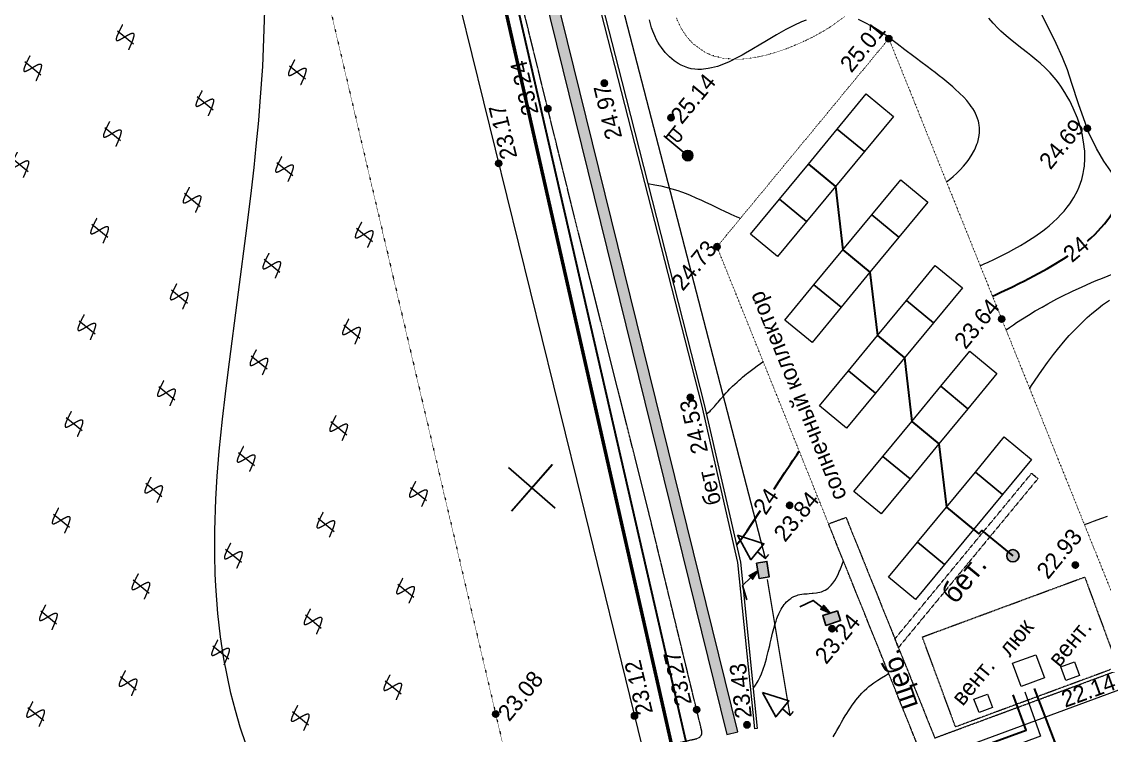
# Model space of a CAD drawing. Header units: millimetres. Extents: x -2893842 to -949497, y -1203244 to 262218.
# Drawn here: x -1953784 to -1901405, y -656359 to -621833 of the extents above; entities that cross this region are included whole.
import ezdxf

# ---------------------------------------------------------------- set-up
doc = ezdxf.new("R2010")
doc.units = ezdxf.units.MM
for name, pattern in [('g5_01_5x1', [1.25, 0.75, -0.5]), ('g5_01_5x1_5', [1.5, 0.75, -0.75]), ('g5_05x2', [3.5, 2.5, -1]), ('g5_366', [0.85, 0.1, -0.75])]:
    doc.linetypes.add(name, pattern=pattern)
doc.layers.get('0').update_dxf_attribs({"lineweight": 5})
for name, color, linetype in [('!!!_ Размеры', 7, 'Continuous'), ('02_сетка', 253, 'Continuous'), ('03_Здания и строения', 253, 'Continuous'), ('06_Инженерно-технические сооружения', 253, 'Continuous'), ('07_Объекты электропередачи', 253, 'Continuous'), ('10_Границы покрытий и угодий', 253, 'Continuous'), ('12_Рельеф', 253, 'Continuous'), ('13_Растительность', 253, 'Continuous'), ('14_Ограждения', 253, 'Continuous'), ('19_Горизонтали', 253, 'Continuous'), ('30_Канализация', 253, 'Continuous'), ('32_Теплосеть', 253, 'Continuous'), ('37_Кабель низкого напряжения', 253, 'Continuous'), ('61_Отметки высоты поверхности', 253, 'Continuous'), ('65_Границы', 253, 'Continuous')]:
    doc.layers.add(name, color=color, linetype=linetype)
doc.styles.add('LIKE17', font='d431.shx')
doc.styles.add('LIKE36', font='pragmai.shx')
doc.styles.add('Line_GUGK', font='')
doc.styles.get('Line_GUGK').set_extended_font_data('Bm431', italic=True)
doc.linetypes.add('g5_119_3', pattern='A,4,-1,[31,GUGK_2005.shx,S=0.1,R=0,X=0,Y=0],4,[31,GUGK_2005.shx,S=0.1,R=180,X=0,Y=0],-1', length=10)
doc.linetypes.add('g5_121_t', pattern='A,4,-0.4,["Т",Line_GUGK,S=1,R=0,X=0,Y=-0.5],-1.2,12', length=17.6)
doc.linetypes.add('g5_122_kn', pattern='A,1,-1,1.5,-0.4,["Кн",Line_GUGK,S=1,R=0,X=0,Y=-0.5],-2.4,1.5,-1,4,-1,4,-1,3', length=21.8)
doc.linetypes.add('g5_122_t', pattern='A,1,-1,1.5,-0.4,["Т",Line_GUGK,S=1,R=0,X=0,Y=-0.5],-1.5,1.5,-1,4,-1,4,-1,3', length=20.9)
doc.linetypes.add('g5_280_1', pattern='A,0.001,[21,GUGK_2005.shx,S=1,R=180,X=0,Y=0],2', length=2.001)
doc.linetypes.add('g5_332', pattern='A,0.001,[18,GUGK_2005.shx,S=10,R=180,X=0,Y=0],0.5', length=0.501)
doc.linetypes.add('g5_386_4', pattern='A,0,-3.5,[23,GUGK_2005.shx,S=1,R=0,X=3,Y=0],-3.5', length=7)
doc.linetypes.add('g5_476_2b', pattern='A,2.75,-0.25,[27,GUGK_2005.shx,S=1,R=0,X=0,Y=0],-0.25,2.75', length=6)

# ---------------------------------------------------------------- blocks, each defined once
blk = doc.blocks.new('BL_333')
at = {"color": 0}
for p, q in [((0, -3), (0, 3)), ((-3, 0), (3, 0))]:
    blk.add_line(p, q, dxfattribs=at)
blk = doc.blocks.new('g5_113c')
blk.add_hatch(color=255).paths.add_polyline_path([(-0.331, 0.029), (0.331, 0.029), (0.331, 0.471), (-0.331, 0.471)])
at = {"color": 0}
blk.add_lwpolyline([(-0.375, 0), (0.375, 0), (0.375, 0.5), (-0.375, 0.5)], close=True, dxfattribs=at)
blk = doc.blocks.new('g5_113b')
blk.add_hatch(color=0).paths.add_polyline_path([(0, 0), (0.066, 0.482), (0.285, 0.395)])
at = {"color": 0}
blk.add_lwpolyline([(0.175, 0.439), (0.383, 0.957), (-0.089, 1.496)], dxfattribs=at)
blk.add_lwpolyline([(0, 0), (0.066, 0.482), (0.285, 0.395)], close=True, dxfattribs=at)
blk = doc.blocks.new('g5_110_1b')
h = blk.add_hatch(color=0)
edge = h.paths.add_edge_path()
edge.add_arc((0, 0), 0.25, 0, 360)
at = {"color": 0}
for p, q in [((0, 0.25), (0, 1.5)), ((0, 1.375), (0.75, 1.375))]:
    blk.add_line(p, q, dxfattribs=at)
blk.add_lwpolyline([(0.2, 1.375), (0.2, 0.932, 1.040016), (0.55, 0.932), (0.55, 1.375)], format="xyb", dxfattribs=at)
blk.add_circle((0, 0), 0.25, dxfattribs=at)
blk = doc.blocks.new('g5_390_8')
at = {"color": 0}
blk.add_line((-0.5, 0.5), (0.5, 0.5), dxfattribs=at)
blk.add_lwpolyline([(0, 1.75), (-0.5, 0.5), (0.5, 0.5), (0, 1.75)], dxfattribs=at)
at = {"color": 0, "lineweight": 20}
blk.add_lwpolyline([(0, 0), (0, 0.5), (0, 0), (0.25, 0)], dxfattribs=at)
blk = doc.blocks.new('g5_121_7c')
h = blk.add_hatch(color=0)
edge = h.paths.add_edge_path()
edge.add_arc((0, 0), 0.3, 0, 360)
at = {"color": 0}
blk.add_circle((0, 0), 0.3, dxfattribs=at)
blk = doc.blocks.new('g5_411')
at = {"color": 0, "linetype": 'Continuous', "lineweight": 15}
for points in [[(0.375, 1), (0.365, 0.998), (0.355, 0.996), (0.346, 0.994), (0.336, 0.991), (0.326, 0.989), (0.316, 0.987), (0.307, 0.985), (0.297, 0.983), (0.287, 0.981), (0.277, 0.979), (0.268, 0.976), (0.258, 0.974), (0.248, 0.972), (0.238, 0.97), (0.228, 0.968), (0.219, 0.966), (0.209, 0.963), (0.199, 0.961), (0.189, 0.959), (0.18, 0.957), (0.17, 0.955), (0.16, 0.952), (0.15, 0.95), (0.141, 0.948), (0.131, 0.946), (0.121, 0.943), (0.111, 0.941), (0.102, 0.939), (0.092, 0.937), (0.082, 0.934), (0.073, 0.932), (0.063, 0.93), (0.053, 0.927), (0.043, 0.925), (0.034, 0.923), (0.024, 0.92), (0.014, 0.918), (0.005, 0.915), (-0.005, 0.913), (-0.015, 0.911), (-0.025, 0.908), (-0.034, 0.906), (-0.044, 0.903), (-0.054, 0.901), (-0.063, 0.898), (-0.073, 0.895), (-0.083, 0.893), (-0.092, 0.89), (-0.102, 0.887), (-0.111, 0.885), (-0.121, 0.882), (-0.131, 0.879), (-0.14, 0.876), (-0.15, 0.873), (-0.159, 0.87), (-0.169, 0.867), (-0.178, 0.864), (-0.188, 0.861), (-0.197, 0.858), (-0.207, 0.855), (-0.216, 0.852), (-0.226, 0.849), (-0.235, 0.845), (-0.245, 0.842), (-0.254, 0.838), (-0.263, 0.834), (-0.272, 0.831), (-0.282, 0.827), (-0.291, 0.823), (-0.3, 0.818), (-0.309, 0.814), (-0.318, 0.809), (-0.327, 0.805), (-0.335, 0.799), (-0.344, 0.794), (-0.352, 0.788), (-0.36, 0.782), (-0.367, 0.775), (-0.374, 0.768), (-0.379, 0.76), (-0.383, 0.75), (-0.385, 0.741), (-0.384, 0.731), (-0.38, 0.721), (-0.375, 0.713), (-0.369, 0.705), (-0.361, 0.698), (-0.354, 0.692), (-0.346, 0.686), (-0.337, 0.681), (-0.329, 0.675), (-0.32, 0.67), (-0.312, 0.665), (-0.303, 0.661), (-0.294, 0.656), (-0.285, 0.652), (-0.276, 0.647), (-0.267, 0.643), (-0.258, 0.639), (-0.249, 0.635), (-0.239, 0.631), (-0.23, 0.627), (-0.221, 0.623), (-0.212, 0.619), (-0.202, 0.616), (-0.193, 0.612), (-0.184, 0.608), (-0.174, 0.605), (-0.165, 0.601), (-0.156, 0.597), (-0.146, 0.594), (-0.137, 0.59), (-0.128, 0.587), (-0.118, 0.584), (-0.109, 0.58), (-0.099, 0.577), (-0.09, 0.573), (-0.081, 0.57), (-0.071, 0.567), (-0.062, 0.563), (-0.052, 0.56), (-0.043, 0.556), (-0.034, 0.553), (-0.024, 0.55), (-0.015, 0.546), (-0.005, 0.543), (0.004, 0.54), (0.013, 0.536), (0.023, 0.533), (0.032, 0.53), (0.042, 0.526), (0.051, 0.523), (0.061, 0.519), (0.07, 0.516), (0.079, 0.513), (0.089, 0.509), (0.098, 0.506), (0.108, 0.502), (0.117, 0.499), (0.126, 0.495), (0.136, 0.492), (0.145, 0.488), (0.154, 0.485), (0.164, 0.481), (0.173, 0.477), (0.182, 0.474), (0.191, 0.47), (0.201, 0.466), (0.21, 0.462), (0.219, 0.458), (0.228, 0.454), (0.238, 0.45), (0.247, 0.446), (0.256, 0.442), (0.265, 0.438), (0.274, 0.433), (0.283, 0.429), (0.292, 0.425), (0.301, 0.42), (0.309, 0.415), (0.318, 0.41), (0.327, 0.405), (0.335, 0.4), (0.343, 0.394), (0.351, 0.388), (0.359, 0.382), (0.367, 0.375), (0.374, 0.368), (0.38, 0.36), (0.385, 0.352), (0.39, 0.343), (0.392, 0.333), (0.392, 0.323), (0.391, 0.313), (0.387, 0.304), (0.382, 0.295), (0.377, 0.287), (0.37, 0.279), (0.363, 0.272), (0.356, 0.266), (0.348, 0.259), (0.34, 0.253), (0.332, 0.248), (0.323, 0.242), (0.315, 0.237), (0.306, 0.232), (0.298, 0.227), (0.289, 0.222), (0.28, 0.217), (0.271, 0.213), (0.262, 0.208), (0.253, 0.204), (0.244, 0.2), (0.235, 0.196), (0.226, 0.192), (0.217, 0.188), (0.207, 0.184), (0.198, 0.18), (0.189, 0.176), (0.179, 0.173), (0.17, 0.169), (0.161, 0.165), (0.151, 0.162), (0.142, 0.158), (0.133, 0.155), (0.123, 0.151), (0.114, 0.148), (0.105, 0.145), (0.095, 0.141), (0.086, 0.138), (0.076, 0.135), (0.067, 0.132), (0.057, 0.129), (0.048, 0.125), (0.038, 0.122), (0.029, 0.119), (0.019, 0.116), (0.01, 0.113), (0, 0.11), (-0.009, 0.107), (-0.019, 0.104), (-0.028, 0.101), (-0.038, 0.098), (-0.048, 0.095), (-0.057, 0.092), (-0.067, 0.089), (-0.076, 0.086), (-0.086, 0.083), (-0.095, 0.08), (-0.105, 0.078), (-0.115, 0.075), (-0.124, 0.072), (-0.134, 0.069), (-0.143, 0.066), (-0.153, 0.063), (-0.162, 0.061), (-0.172, 0.058), (-0.182, 0.055), (-0.191, 0.052), (-0.201, 0.049), (-0.21, 0.047), (-0.22, 0.044), (-0.23, 0.041), (-0.239, 0.038), (-0.249, 0.036), (-0.259, 0.033), (-0.268, 0.03), (-0.278, 0.027), (-0.287, 0.025), (-0.297, 0.022), (-0.307, 0.019), (-0.316, 0.017), (-0.326, 0.014), (-0.336, 0.011), (-0.345, 0.008), (-0.355, 0.006), (-0.364, 0.003), (-0.374, 0), (-0.375, 0)], [(0, 1), (0, 0)]]:
    blk.add_lwpolyline(points, dxfattribs=at)
blk = doc.blocks.new('g5_330')
blk.add_hatch(color=0).paths.add_polyline_path([(-0.15, 0, 1), (0.15, 0, 1)])
at = {"color": 0}
blk.add_circle((0, 0), 0.15, dxfattribs=at)
blk = doc.blocks.new('Топо_07.04.17')
at = {"layer": '06_Инженерно-технические сооружения', "linetype": 'Continuous', "lineweight": 20}
blk.add_hatch(color=7, dxfattribs=at).paths.add_polyline_path([(-52929, -540925), (-52383, -540855), (-66161, -434629), (-66706, -434700)])
at = {"layer": '02_сетка', "color": 3, "linetype": 'Continuous'}
for p, q in [((-59952, -529111), (-61968, -526889)), ((-62071, -529008), (-59849, -526992))]:
    blk.add_line(p, q, dxfattribs=at)
at = {"layer": '03_Здания и строения', "color": 7, "linetype": 'g5_01_5x1', "lineweight": 20}
blk.add_lwpolyline([(-41897, -541805), (-43003, -537300), (-34873, -535303), (-33766, -539807)], close=True, dxfattribs=at)
at = {"layer": '06_Инженерно-технические сооружения', "color": 7, "linetype": 'Continuous', "lineweight": 20}
for points in [[(-52929, -540925), (-52383, -540855), (-66161, -434629), (-66706, -434700)], [(-51439, -540800), (-51559, -540799), (-51458, -532710), (-52338, -524943), (-57359, -488708), (-59938, -468712), (-59819, -468696), (-57240, -488692), (-54418, -508954), (-52219, -524928), (-51338, -532704)], [(-43140, -513644), (-44321, -512421), (-42738, -510893), (-41557, -512116)], [(-44723, -515172), (-45904, -513948), (-44321, -512421), (-43140, -513644)], [(-46306, -516699), (-47487, -515476), (-45904, -513948), (-44723, -515172)], [(-41949, -517954), (-43129, -516731), (-41546, -515203), (-40366, -516426)], [(-47889, -518227), (-49070, -517004), (-47487, -515476), (-46306, -516699)], [(-43532, -519482), (-44712, -518258), (-43129, -516731), (-41949, -517954)], [(-45115, -521009), (-46295, -519786), (-44712, -518258), (-43532, -519482)], [(-40757, -522264), (-41938, -521041), (-40355, -519513), (-39174, -520736)], [(-46698, -522537), (-47878, -521314), (-46295, -519786), (-45115, -521009)], [(-42340, -523792), (-43521, -522568), (-41938, -521041), (-40757, -522264)], [(-43923, -525319), (-45104, -524096), (-43521, -522568), (-42340, -523792)], [(-45507, -526847), (-46687, -525624), (-45104, -524096), (-43923, -525319)], [(-39566, -526574), (-40746, -525351), (-39163, -523823), (-37983, -525046)], [(-41149, -528102), (-42329, -526879), (-40746, -525351), (-39566, -526574)], [(-42732, -529630), (-43913, -528406), (-42329, -526879), (-41149, -528102)], [(-44315, -531157), (-45496, -529934), (-43913, -528406), (-42732, -529630)], [(-38374, -530884), (-39555, -529661), (-37972, -528133), (-36791, -529356)], [(-39958, -532412), (-41138, -531189), (-39555, -529661), (-38374, -530884)], [(-41541, -533940), (-42721, -532716), (-41138, -531189), (-39958, -532412)], [(-43124, -535467), (-44304, -534244), (-42721, -532716), (-41541, -533940)], [(-38519, -540223), (-38806, -539057), (-37640, -538771), (-37354, -539936)], [(-36336, -540174), (-36503, -539494), (-35823, -539327), (-35656, -540007)], [(-40691, -541244), (-40859, -540564), (-40179, -540397), (-40012, -541077)]]:
    blk.add_lwpolyline(points, close=True, dxfattribs=at)
at = {"layer": '06_Инженерно-технические сооружения', "color": 7, "linetype": 'g5_280_1', "lineweight": 20}
blk.add_lwpolyline([(-66706, -434700), (-52929, -540925)], dxfattribs=at)
at = {"layer": '10_Границы покрытий и угодий', "color": 7, "linetype": 'Continuous', "lineweight": 20}
blk.add_lwpolyline([(-67912, -458249), (-64910, -480664), (-62694, -497472), (-58761, -527890), (-57079, -541009)], dxfattribs=at)
at = {"layer": '10_Границы покрытий и угодий', "color": 7, "linetype": 'g5_366', "lineweight": 20}
blk.add_lwpolyline([(-99162, -551148), (-214186, -417213), (-84445, -408728), (-76933, -428551), (-62587, -550080)], close=True, dxfattribs=at)
at = {"layer": '10_Границы покрытий и угодий', "color": 7, "linetype": 'g5_05x2', "lineweight": 20}
blk.add_lwpolyline([(-57079, -541009), (-57068, -541067), (-57051, -541111), (-57045, -541121), (-57019, -541150), (-57002, -541163), (-56975, -541179), (-56932, -541196), (-56866, -541210), (-56798, -541213), (-54461, -540963), (-54352, -540944), (-54317, -540933), (-54237, -540893), (-54193, -540856), (-54165, -540824), (-54141, -540781), (-54128, -540744), (-54118, -540636), (-54127, -540536), (-55481, -529768), (-57441, -515168), (-60779, -489353), (-64507, -460705)], dxfattribs=at)
at = {"layer": '10_Границы покрытий и угодий', "color": 7, "linetype": 'g5_366', "lineweight": 20}
for points in [[(-43350, -507054), (-44104, -507476), (-44393, -507612), (-44853, -507807), (-45373, -507998), (-45823, -508142), (-46249, -508260), (-46577, -508339), (-46950, -508416), (-47225, -508462), (-47468, -508495), (-47771, -508526), (-48205, -508546), (-48491, -508541), (-48642, -508532), (-48903, -508504), (-49405, -508403), (-49891, -508224), (-50057, -508139), (-50262, -508013), (-50779, -507549), (-51053, -507167), (-51279, -506720), (-51450, -506207)], [(-46896, -531349), (-50746, -517422), (-41352, -508357), (-32689, -539697)]]:
    blk.add_lwpolyline(points, dxfattribs=at)
at = {"layer": '10_Границы покрытий и угодий', "color": 7, "linetype": 'g5_01_5x1_5', "lineweight": 20}
blk.add_lwpolyline([(-44333, -537242), (-36858, -530028), (-36581, -530316), (-44212, -537681)], close=True, dxfattribs=at)
blk.add_lwpolyline([(-43591, -543302), (-46896, -531349), (-46022, -531134), (-42957, -542220), (-32384, -539622), (-32170, -540496)], dxfattribs=at)
at = {"layer": '12_Рельеф', "color": 42, "linetype": 'g5_332', "lineweight": 20}
blk.add_lwpolyline([(-31309, -516106), (-31685, -515425), (-31970, -514774), (-32243, -513976), (-32592, -512517), (-32791, -511503), (-32939, -510824), (-33105, -510202), (-33327, -509503), (-33669, -508563), (-33954, -507816)], dxfattribs=at)
at = {"layer": '13_Растительность', "color": 7, "linetype": 'g5_386_4', "lineweight": 20}
for points in [[(-50119, -532664), (-58073, -476385)], [(-49778, -540354), (-50140, -533693)]]:
    blk.add_lwpolyline(points, dxfattribs=at)
at = {"layer": '14_Ограждения', "color": 7, "linetype": 'g5_476_2b', "lineweight": 20}
blk.add_lwpolyline([(-51161, -580021), (-51483, -545242), (-31814, -540408)], dxfattribs=at)
at = {"layer": '19_Горизонтали', "color": 42, "linetype": 'Continuous', "lineweight": 20}
for points in [[(-76100, -538796), (-76286, -537909), (-76429, -537091), (-76550, -536232), (-76704, -534540), (-76746, -533469), (-76747, -532336), (-76696, -531012), (-76655, -530413), (-76575, -529513), (-76435, -528320), (-76212, -526822), (-76020, -525726), (-75788, -524540), (-75458, -523009), (-75183, -521815), (-74936, -520784), (-73996, -516993), (-73246, -513965), (-72821, -512182), (-72570, -511088), (-72345, -510070), (-72089, -508855), (-71910, -507957), (-71601, -506280), (-71137, -503174)], [(-39361, -515561), (-39131, -515417), (-39003, -515328), (-38821, -515193), (-38638, -515048), (-38464, -514895), (-38263, -514701), (-38168, -514599), (-38031, -514439), (-37845, -514184), (-37780, -514079), (-37691, -513915), (-37642, -513811), (-37582, -513658), (-37537, -513509), (-37503, -513356), (-37489, -513259), (-37479, -513128), (-37477, -513031), (-37484, -512898), (-37494, -512804), (-37519, -512672), (-37553, -512538), (-37635, -512315), (-37699, -512176), (-37757, -512064), (-37812, -511970), (-37944, -511762), (-38073, -511582), (-38248, -511358), (-38434, -511141), (-38543, -511020), (-38977, -510569), (-39130, -510419), (-39316, -510238), (-39476, -510085), (-39659, -509910), (-39934, -509648), (-40124, -509468), (-40250, -509348), (-40641, -508974), (-40980, -508649), (-41469, -508195), (-41793, -507916), (-42064, -507701), (-42460, -507422), (-42709, -507272)], [(-45218, -507015), (-45452, -507080), (-45852, -507211), (-46150, -507322), (-46247, -507361), (-46733, -507564), (-46894, -507634), (-47327, -507829), (-47527, -507920), (-47992, -508131), (-48321, -508276), (-48486, -508345), (-48724, -508441), (-49160, -508597), (-49523, -508703), (-49744, -508754), (-50035, -508800), (-50192, -508814), (-50428, -508819), (-50523, -508815), (-50703, -508795), (-50848, -508768), (-51020, -508721), (-51177, -508661), (-51249, -508628), (-51476, -508496), (-51608, -508401), (-51785, -508248), (-51898, -508135), (-51996, -508026), (-52058, -507950), (-52171, -507799), (-52335, -507538), (-52404, -507406), (-52473, -507258), (-52521, -507141), (-52592, -506940), (-52659, -506702), (-52695, -506540), (-52756, -506140)], [(-38198, -519767), (-37993, -519703), (-37793, -519638), (-37501, -519540), (-37173, -519424), (-36759, -519268), (-36493, -519162), (-36156, -519018), (-35927, -518915), (-35551, -518733), (-35414, -518663), (-34997, -518430), (-34844, -518337), (-34668, -518224), (-34458, -518080), (-34223, -517903), (-34035, -517750), (-33865, -517598), (-33697, -517434), (-33557, -517284), (-33418, -517121), (-33319, -516994), (-33118, -516701), (-33009, -516513), (-32922, -516342), (-32847, -516175), (-32745, -515902), (-32686, -515708), (-32646, -515546), (-32623, -515439), (-32598, -515294), (-32562, -514999), (-32550, -514833), (-32545, -514618), (-32547, -514473), (-32561, -514193), (-32575, -514045), (-32606, -513796), (-32665, -513459), (-32722, -513199), (-32863, -512702), (-32994, -512332), (-33086, -512106), (-33178, -511902), (-33344, -511572), (-33440, -511402), (-33533, -511249), (-33788, -510876), (-33983, -510628), (-34209, -510368), (-34353, -510212), (-34612, -509946), (-34763, -509795), (-35004, -509559), (-35295, -509274), (-35525, -509040), (-35690, -508867), (-35925, -508603), (-36038, -508467), (-36255, -508182), (-36440, -507915)], [(-53722, -514007), (-53396, -514100), (-53111, -514191), (-52824, -514295), (-52606, -514384), (-52320, -514513), (-52154, -514594), (-51946, -514701), (-51758, -514802), (-51501, -514948), (-51235, -515106), (-51057, -515214), (-50817, -515363), (-50606, -515495), (-50420, -515611), (-50164, -515769), (-50001, -515869), (-49907, -515926), (-49630, -516089), (-49462, -516183)], [(-37306, -522996), (-37121, -522895), (-36922, -522790), (-36755, -522703), (-36153, -522409), (-35797, -522246), (-35448, -522094), (-35153, -521971), (-34690, -521787), (-34493, -521712), (-33867, -521488), (-33441, -521346), (-32931, -521186), (-32699, -521117), (-32389, -521028), (-31816, -520868)], [(-36490, -525949), (-36383, -525813), (-35810, -525134), (-35496, -524789), (-35164, -524440), (-34936, -524213), (-34512, -523811), (-34294, -523616), (-33960, -523332), (-33697, -523121), (-33334, -522848), (-33096, -522681), (-32765, -522464), (-32530, -522321), (-32172, -522122)], [(-52166, -525401), (-52094, -525359), (-51976, -525281), (-51934, -525250), (-51829, -525165), (-51738, -525086), (-51681, -525033), (-51588, -524945), (-51537, -524896), (-51395, -524759), (-51233, -524609), (-51108, -524500), (-51016, -524422), (-50901, -524327), (-50759, -524216), (-50642, -524127), (-50522, -524039), (-50416, -523963), (-50327, -523902), (-50229, -523836), (-50121, -523764), (-50016, -523697), (-49961, -523662), (-49616, -523455), (-49465, -523369), (-49294, -523275), (-49172, -523210), (-49149, -523198)], [(-34601, -532780), (-34394, -532729), (-34151, -532669), (-33729, -532569), (-33448, -532504)], [(-51415, -538848), (-51280, -538703), (-51189, -538589), (-51132, -538511), (-51090, -538449), (-51016, -538332), (-50933, -538187), (-50828, -537983), (-50727, -537763), (-50683, -537661), (-50619, -537503), (-50579, -537400), (-50508, -537213), (-50490, -537163), (-50388, -536878), (-50351, -536774), (-50284, -536587), (-50233, -536445), (-50177, -536295), (-50139, -536195), (-50095, -536082), (-50027, -535919), (-49984, -535818), (-49948, -535741), (-49892, -535624), (-49849, -535542), (-49776, -535410), (-49702, -535291), (-49629, -535186), (-49575, -535116), (-49533, -535065), (-49466, -534991), (-49410, -534936), (-49343, -534877), (-49279, -534827), (-49242, -534801), (-49173, -534757), (-49116, -534725), (-49054, -534696), (-48960, -534658), (-48862, -534629), (-48810, -534617), (-48741, -534604), (-48666, -534595), (-48558, -534589), (-48470, -534587), (-48302, -534591), (-48207, -534594), (-48063, -534600), (-48009, -534601), (-47851, -534600), (-47786, -534597), (-47690, -534589), (-47599, -534575), (-47463, -534539), (-47425, -534525), (-47327, -534479), (-47266, -534444), (-47208, -534405), (-47097, -534316), (-47010, -534231), (-46901, -534104), (-46822, -533999), (-46754, -533898), (-46686, -533787), (-46638, -533705), (-46610, -533657), (-46566, -533576), (-46523, -533496), (-46464, -533382), (-46380, -533215)], [(-47842, -541620), (-47721, -541458), (-47630, -541334), (-47459, -541100), (-47350, -540953), (-47249, -540817), (-47141, -540675), (-47053, -540561), (-46956, -540440), (-46848, -540310), (-46742, -540188), (-46625, -540059), (-46542, -539973), (-46443, -539874), (-46328, -539767), (-46212, -539666), (-46097, -539574), (-45950, -539466), (-45844, -539395), (-45727, -539323), (-45578, -539240), (-45485, -539191), (-45375, -539135), (-45190, -539046), (-44991, -538950), (-44878, -538894), (-44818, -538864)]]:
    blk.add_lwpolyline(points, dxfattribs=at)
at = {"layer": '19_Горизонтали', "color": 42, "linetype": 'Continuous', "lineweight": 30}
for points in [[(-32907, -519172), (-32848, -519132), (-32728, -519047), (-32495, -518872), (-32348, -518752), (-32170, -518599), (-32000, -518441), (-31813, -518251), (-31704, -518132), (-31587, -517996), (-31510, -517900), (-31390, -517741), (-31275, -517575), (-31125, -517332), (-31015, -517131), (-30970, -517042), (-30842, -516756)], [(-37775, -521300), (-37628, -521250), (-37351, -521155), (-36799, -520964), (-36404, -520823), (-36187, -520744), (-35672, -520550), (-35206, -520364), (-34984, -520271), (-34548, -520078), (-34325, -519974), (-34149, -519888), (-33916, -519768)], [(-49329, -529397), (-49301, -529362), (-49038, -529037), (-48720, -528651), (-48402, -528274), (-48264, -528112), (-48047, -527861), (-47905, -527699)], [(-51435, -531852), (-51183, -531607), (-50853, -531245), (-50592, -530944), (-50090, -530341)]]:
    blk.add_lwpolyline(points, dxfattribs=at)
at = {"layer": '30_Канализация', "linetype": 'g5_122_kn', "lineweight": 30}
blk.add_lwpolyline([(-94225, -625908), (-92902, -623834), (-98382, -620337), (-98900, -587938), (-105292, -572412), (-103919, -560566), (-73480, -564093), (-54993, -546252), (-54850, -544025), (-54873, -541562), (-70096, -406565), (-70284, -404178), (-70631, -400462), (-150132, -402158), (-150271, -395125), (-153727, -138821), (-81307, -132515)], dxfattribs=at)
at = {"layer": '32_Теплосеть', "color": 200, "linetype": 'g5_121_t', "lineweight": 30}
blk.add_lwpolyline([(-45904, -513948), (-44723, -515172), (-44712, -518258), (-43532, -519482), (-43521, -522568), (-42340, -523792), (-42329, -526879), (-41149, -528102), (-41138, -531189), (-39724, -532654), (-39561, -532498), (-38206, -533889)], dxfattribs=at)
at = {"layer": '32_Теплосеть', "color": 200, "linetype": 'g5_122_t', "lineweight": 30}
for points in [[(-37915, -540384), (-37215, -543095), (-53634, -547226), (-54221, -547699), (-57919, -555504), (-59980, -567369), (-72558, -572515)], [(-93950, -692327), (-96357, -692282), (-95097, -625708), (-70875, -584914), (-72558, -572515), (-72840, -569261), (-59487, -555670), (-54574, -546641), (-53459, -545957), (-38522, -542352), (-38947, -540571)]]:
    blk.add_lwpolyline(points, dxfattribs=at)
at = {"layer": '37_Кабель низкого напряжения', "color": 1, "linetype": 'g5_119_3', "lineweight": 20}
blk.add_lwpolyline([(-38381, -540488), (-37858, -542718), (-53568, -546617), (-54448, -547242), (-55496, -548986), (-58709, -555911), (-60573, -567157), (-71188, -571425), (-66102, -585617), (-83926, -613883), (-90331, -622526), (-92351, -626014)], dxfattribs=at)
at = {"layer": '65_Границы', "color": 1, "linetype": 'Continuous', "lineweight": 50}
blk.add_polyline3d([(-33064, -133395, -67200), (-33388, -150412, -67200), (-43426, -182377, -67200), (-25898, -232349, -67200), (-33267, -272897, -67200), (-34066, -290373, -67200), (-42739, -299674, -67200), (-39172, -311088, -67200), (-45948, -319476, -67200), (-39482, -328105, -67200), (-41653, -343194, -67200), (-39593, -359787, -67200), (-34724, -403353, -67200), (-34007, -403606, -67200), (-34864, -410437, -67200), (-34977, -410435, -67200), (-37214, -428062, -67200), (-38625, -461276, -67200), (-65226, -453844, -67200), (-53164, -563819, -67200), (-68141, -568892, -67200), (-63484, -584979, -67200)], dxfattribs=at)
at = {"layer": '02_сетка', "color": 92, "xscale": 500.0000000002746, "yscale": 500.0000000002746, "zscale": 500.0000000002746, "rotation": 42.22816425403256}
blk.add_blockref('BL_333', (-60960, -528000), dxfattribs=at)
at = {"layer": '07_Объекты электропередачи', "color": 7, "linetype": 'Continuous', "lineweight": 20}
for name, p, xscale, yscale, zscale, rotation in [('g5_110_1b', (-51658, -512883, -67200), 999.9999999999995, 999.9999999999995, 999.9999999999995, 43.98139083737546), ('g5_113b', (-50548, -533221, -67200), 1000, 1000, 1000, 149.3966007966716), ('g5_113c', (-50548, -533221, -67200), 1000.000000000001, 1000.000000000001, 1000.000000000001, 272.7391379845555), ('g5_113b', (-47310, -535655, -67200), 1000, 1000, 1000, 68.40279515518021), ('g5_113c', (-47310, -535655, -67200), 999.9999999999992, 999.9999999999992, 999.9999999999992, 191.745332343064)]:
    blk.add_blockref(name, p, dxfattribs=dict(at, xscale=xscale, yscale=yscale, zscale=zscale, rotation=rotation))
at = {"layer": '13_Растительность', "color": 7, "linetype": 'Continuous', "lineweight": 20, "xscale": 999.9999999999995, "yscale": 999.9999999999995, "zscale": 999.9999999999995, "rotation": 43.98139083737546}
for name, p in [('g5_411', (-77694, -504492, -67200)), ('g5_411', (-82308, -505471, -67200)), ('g5_411', (-69608, -507111, -67200)), ('g5_411', (-74222, -508090, -67200)), ('g5_411', (-78836, -509068, -67200)), ('g5_411', (-83451, -510047, -67200)), ('g5_411', (-70750, -511687, -67200)), ('g5_411', (-75364, -512666, -67200)), ('g5_411', (-79978, -513645, -67200)), ('g5_411', (-67278, -515285, -67200)), ('g5_411', (-71892, -516264, -67200)), ('g5_411', (-76506, -517243, -67200)), ('g5_411', (-81121, -518222, -67200)), ('g5_411', (-68420, -519862, -67200)), ('g5_411', (-73034, -520841, -67200)), ('g5_411', (-77648, -521819, -67200)), ('g5_411', (-82263, -522798, -67200)), ('g5_411', (-69562, -524438, -67200)), ('g5_411', (-74176, -525417, -67200)), ('g5_411', (-78791, -526396, -67200)), ('g5_411', (-83405, -527375, -67200)), ('g5_411', (-66090, -528036, -67200)), ('g5_411', (-70704, -529015, -67200)), ('g5_411', (-75319, -529994, -67200)), ('g5_411', (-79933, -530973, -67200)), ('g5_411', (-84547, -531951, -67200)), ('g5_390_8', (-50119, -532664, -67200)), ('g5_411', (-67232, -532613, -67200)), ('g5_411', (-71846, -533592, -67200)), ('g5_411', (-76461, -534570, -67200)), ('g5_411', (-81075, -535549, -67200)), ('g5_411', (-85689, -536528, -67200)), ('g5_411', (-68374, -537190, -67200)), ('g5_411', (-72989, -538168, -67200)), ('g5_390_8', (-49778, -540354, -67200))]:
    blk.add_blockref(name, p, dxfattribs=at)
at = {"layer": '32_Теплосеть', "color": 7, "linetype": 'Continuous', "lineweight": 30, "xscale": 999.9999999999995, "yscale": 999.9999999999995, "zscale": 999.9999999999995, "rotation": 43.98139083737546}
blk.add_blockref('g5_121_7c', (-38206, -533889, -67200), dxfattribs=at)
at = {"layer": '61_Отметки высоты поверхности', "color": 7, "linetype": 'Continuous', "lineweight": 20, "xscale": 999.9999999999995, "yscale": 999.9999999999995, "zscale": 999.9999999999995, "rotation": 43.98139083737546}
for p in [(-41352, -508357, -67200), (-55267, -508944, -67200), (-58126, -509865, -67200), (-52254, -510971, -67200), (-60787, -512224, -67200), (-32297, -513753, -153820), (-50746, -517422, -67200), (-37456, -522453, -67200), (-52850, -524522, -67200), (-48669, -530249, -67200), (-35252, -534681, -67200), (-47299, -536413, -67200), (-63933, -538680, -67200), (-57270, -539520, -67200), (-54249, -539564, -67200), (-51912, -540566, -67200)]:
    blk.add_blockref('g5_330', p, dxfattribs=at)
at = {"layer": '06_Инженерно-технические сооружения', "color": 7, "linetype": 'Continuous', "lineweight": 15, "style": 'LIKE36'}
for s, rotation, p in [('солнечный коллектор', 105.7284, (-45850, -530132, -67200)), ('бет.', 96.3428, (-51935, -529780, -67200)), ('люк', 43.9814, (-38915, -538778, -67200)), ('вент.', 43.9814, (-36582, -539543, -67200)), ('вент.', 43.9814, (-41443, -540880, -67200))]:
    blk.add_text(s, height=800, rotation=rotation, dxfattribs=at).set_placement(p)
at = {"layer": '10_Границы покрытий и угодий', "color": 7, "linetype": 'Continuous', "lineweight": 15, "style": 'LIKE36'}
for s, rotation, p in [('бет.', 43.9814, (-41243, -535950, -67200)), ('щеб.', 102.494, (-43566, -540576, -67200))]:
    blk.add_text(s, height=1000, rotation=rotation, dxfattribs=at).set_placement(p)
at = {"layer": '19_Горизонтали', "color": 42, "linetype": 'Continuous', "lineweight": 15, "style": 'LIKE36'}
for rotation, p in [(34.0483, (-33771, -520153, -67200)), (49.3553, (-49872, -530630, -67200))]:
    blk.add_text('24', height=800, rotation=rotation, dxfattribs=at).set_placement(p)
at = {"layer": '61_Отметки высоты поверхности', "color": 7, "linetype": 'Continuous', "lineweight": 15, "style": 'LIKE17'}
for s, rotation, p in [('23.24', 96.968, (-58585, -510028, -46700)), ('25.01', 43.9814, (-43342, -509832, -46700)), ('24.97', 96.9279, (-54703, -511639, -46700)), ('25.14', 43.9814, (-51774, -511385, -46700)), ('23.17', 96.968, (-59853, -512022, -46700)), ('24.69', 43.9814, (-34302, -515578, -46700)), ('24.73', 43.9814, (-52635, -519405, -46700)), ('23.64', 43.9814, (-39362, -523752, -46700)), ('24.53', 96.9279, (-52286, -527217, -46700)), ('23.84', 43.9814, (-49089, -532030, -46700)), ('22.93', 43.9814, (-36652, -535255, -46700)), ('23.24', 43.9814, (-47778, -538134, -46700)), ('23.08', 43.9814, (-63329, -539153, -46700)), ('23.12', 96.968, (-56358, -539466, -46700)), ('23.27', 96.968, (-54439, -539245, -46700)), ('23.43', 89.8751, (-51636, -540237, -46700)), ('22.14', 13.4245, (-36523, -541482, -46700))]:
    blk.add_text(s, height=800, rotation=rotation, dxfattribs=at).set_placement(p)

msp = doc.modelspace()

# ---------------------------------------------------------------- linework, layer by layer
at = {"layer": '65_Границы', "color": 1, "linetype": 'Continuous', "lineweight": 50}
msp.add_polyline3d([(-1945857.51876, -249149.45833, -67199.99998), (-1944261.29305, -266094.51553, -67199.99998), (-1950632.67188, -298986.8069, -67199.99998), (-1927584.61962, -346665.44244, -67199.99998), (-1930336.38632, -387785.78996, -67199.99998), (-1929160.39164, -405239.77336, -67199.99998), (-1936730.01828, -415459.3454, -67199.99998), (-1931899.7414, -426398.91235, -67199.99998), (-1937687.01446, -435496.51481, -67199.99998), (-1930289.43755, -443342.62569, -67199.99998), (-1930745.68251, -458579.94634, -67199.99998), (-1926828.67688, -474834.6554, -67199.99998), (-1917080.45448, -517574.65494, -67199.99998), (-1916339.62362, -517745.44614, -67199.99998), (-1916421.25568, -524629.1469, -67199.99998), (-1916533.8808, -524639.89783, -67199.99998), (-1916770.019, -542406.2604, -67199.99998), (-1914428.46564, -575567.83346, -67199.99998), (-1941697.33225, -571181.29565, -67199.99998), (-1917317.4942, -679095.89011, -67199.99998), (-1931627.427, -685824.80706, -67199.99998), (-1925186.53254, -701284.54117, -67199.99998)], dxfattribs=at)

# ---------------------------------------------------------------- block references
at = {"layer": '!!!_ Размеры', "color": 1, "lineweight": 0, "rotation": 6.471407436947433}
msp.add_blockref('Топо_07.04.17', (-1928038.79367, -112877.83782), dxfattribs=at)

doc.saveas('drawing.dxf')
